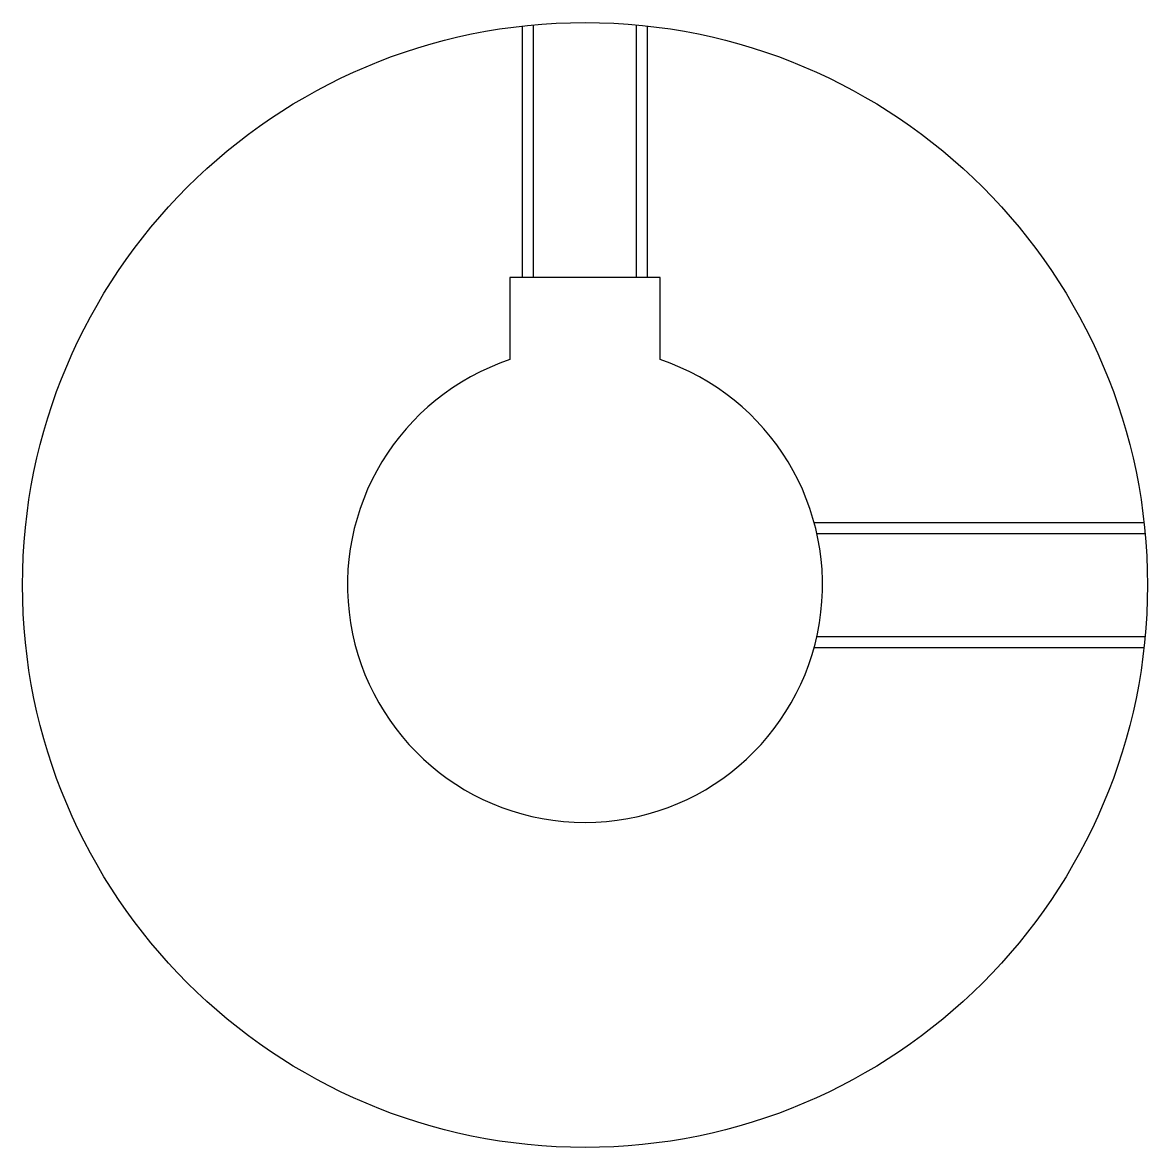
# Model space of a CAD drawing. Header units: metres. Extents: x 114 to 410, y 95 to 242.
# Drawn here: x 365 to 410, y 140.5 to 185.5 of the extents above.
import ezdxf

# ---------------------------------------------------------------- set-up
doc = ezdxf.new("R2010")
doc.units = ezdxf.units.M

msp = doc.modelspace()

# ---------------------------------------------------------------- linework, layer by layer
at = {"color": 4}
for points in [[(385.434998, 175.300003), (385.434998, 185.405045)], [(389.565002, 175.300003), (389.565002, 185.405045)], [(385, 175.300003), (385, 185.360687)], [(390, 175.300003), (390, 185.360687)], [(390.5, 172.013885), (390.5, 175.300003), (384.5, 175.300003), (384.5, 172.013885)], [(396.665161, 165.5), (409.860687, 165.5)], [(396.772858, 165.065002), (409.905029, 165.065002)], [(396.772858, 160.934998), (409.905029, 160.934998)], [(396.665161, 160.5), (409.860687, 160.5)]]:
    msp.add_lwpolyline(points, dxfattribs=at)
msp.add_circle((387.5, 163), 22.5, dxfattribs=at)
msp.add_arc((387.5, 163), 9.5, 108.4084803, 71.5915197, dxfattribs=at)

doc.saveas('drawing.dxf')
